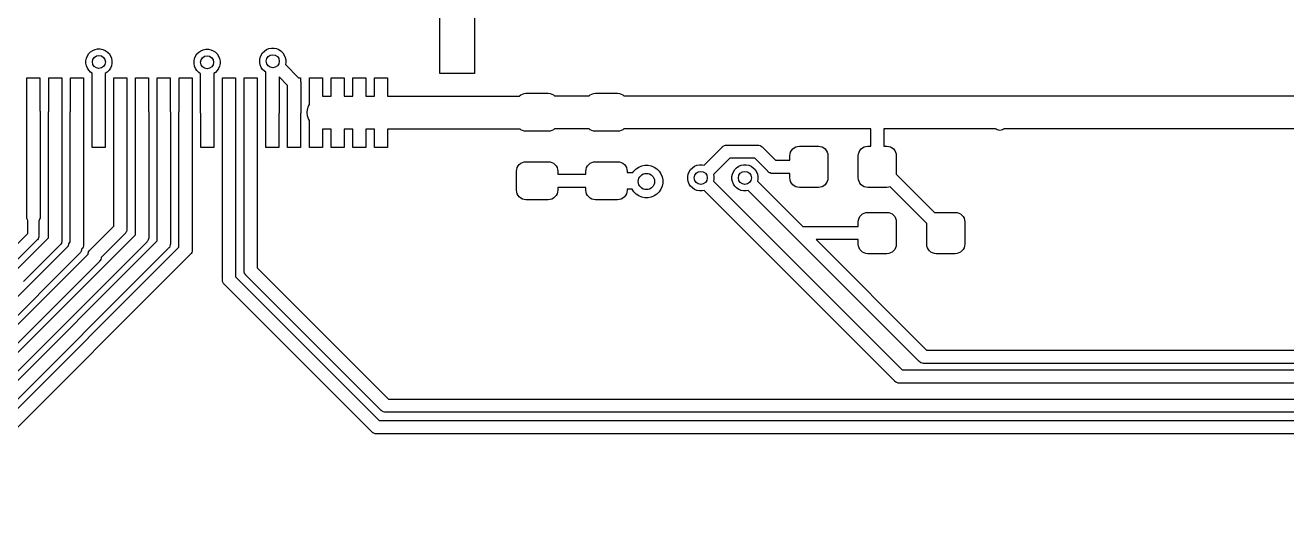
# Model space of a CAD drawing. Extents: x -66 to 211, y -177 to 13.
# Drawn here: x 74.74 to 103.78, y -54.84 to -43.28 of the extents above; entities that cross this region are included whole.
import ezdxf

# ---------------------------------------------------------------- set-up
doc = ezdxf.new("R2010")
doc.units = 0
doc.layers.add('BLACK', color=7, linetype='CONTINUOUS')

msp = doc.modelspace()

# ---------------------------------------------------------------- linework, layer by layer
at = {"layer": 'BLACK', "linetype": 'CONTINUOUS'}
for p, q in [((84.2844, -44.3899), (84.2844, -42.5899)), ((85.0844, -42.5899), (85.0844, -44.3899)), ((76.2992, -43.859), (76.3538, -43.8364)), ((76.3538, -43.8364), (76.4118, -43.8249)), ((76.4118, -43.8249), (76.4708, -43.8249)), ((76.4708, -43.8249), (76.5288, -43.8364)), ((76.5288, -43.8364), (76.5834, -43.859)), ((78.7884, -43.8666), (78.843, -43.844)), ((78.843, -43.844), (78.901, -43.8325)), ((78.901, -43.8325), (78.96, -43.8325)), ((78.96, -43.8325), (79.018, -43.844)), ((79.018, -43.844), (79.0726, -43.8666)), ((80.2506, -43.8741), (80.2997, -43.8412)), ((80.2997, -43.8412), (80.3543, -43.8186)), ((80.3543, -43.8186), (80.4123, -43.8071)), ((80.4123, -43.8071), (80.4713, -43.8071)), ((80.4713, -43.8071), (80.5293, -43.8186)), ((80.5293, -43.8186), (80.5839, -43.8412)), ((80.5839, -43.8412), (80.633, -43.8741)), ((76.1413, -44.0953), (76.1528, -44.0374)), ((76.1413, -44.1544), (76.1413, -44.0953)), ((76.1528, -44.0374), (76.1754, -43.9828)), ((76.1754, -43.9828), (76.2083, -43.9336)), ((76.2083, -43.9336), (76.2501, -43.8919)), ((76.2501, -43.8919), (76.2992, -43.859)), ((76.5834, -43.859), (76.6325, -43.8919)), ((76.6325, -43.8919), (76.6743, -43.9336)), ((76.6743, -43.9336), (76.7072, -43.9828)), ((76.7072, -43.9828), (76.7298, -44.0374)), ((76.7298, -44.0374), (76.7413, -44.0953)), ((76.7413, -44.0953), (76.7413, -44.1544)), ((78.6305, -44.103), (78.642, -44.045)), ((78.6305, -44.162), (78.6305, -44.103)), ((78.642, -44.045), (78.6646, -43.9904)), ((78.6646, -43.9904), (78.6975, -43.9413)), ((78.6975, -43.9413), (78.7393, -43.8995)), ((78.7393, -43.8995), (78.7884, -43.8666)), ((79.0726, -43.8666), (79.1217, -43.8995)), ((79.1217, -43.8995), (79.1635, -43.9413)), ((79.1635, -43.9413), (79.1964, -43.9904)), ((79.1964, -43.9904), (79.219, -44.045)), ((79.219, -44.045), (79.2305, -44.103)), ((79.2305, -44.103), (79.2305, -44.162)), ((80.1418, -44.0776), (80.1533, -44.0196)), ((80.1418, -44.1366), (80.1418, -44.0776)), ((80.1533, -44.1946), (80.1418, -44.1366)), ((80.1533, -44.0196), (80.1759, -43.965)), ((80.1759, -43.965), (80.2088, -43.9159)), ((80.2088, -43.9159), (80.2506, -43.8741)), ((80.633, -43.8741), (80.6748, -43.9159)), ((80.6748, -43.9159), (80.7077, -43.965)), ((80.7077, -43.965), (80.7303, -44.0196)), ((80.7303, -44.0196), (80.7418, -44.0776)), ((80.7418, -44.1366), (80.7327, -44.1825)), ((80.7418, -44.0776), (80.7418, -44.1366)), ((76.1528, -44.2124), (76.1413, -44.1544)), ((76.1754, -44.267), (76.1528, -44.2124)), ((76.2083, -44.3161), (76.1754, -44.267)), ((76.2501, -44.3579), (76.2083, -44.3161)), ((76.282, -44.3792), (76.2501, -44.3579)), ((76.282, -45.2974), (76.282, -44.3792)), ((76.6325, -44.3579), (76.5868, -44.3885)), ((76.5868, -44.3885), (76.5868, -45.2974)), ((76.6743, -44.3161), (76.6325, -44.3579)), ((76.7072, -44.267), (76.6743, -44.3161)), ((76.7298, -44.2124), (76.7072, -44.267)), ((76.7413, -44.1544), (76.7298, -44.2124)), ((78.642, -44.22), (78.6305, -44.162)), ((78.6646, -44.2746), (78.642, -44.22)), ((78.6975, -44.3237), (78.6646, -44.2746)), ((78.7393, -44.3655), (78.6975, -44.3237)), ((78.782, -44.3941), (78.7393, -44.3655)), ((78.782, -45.2974), (78.782, -44.3941)), ((79.1217, -44.3655), (79.0868, -44.3889)), ((79.0868, -44.3889), (79.0868, -45.2974)), ((79.1635, -44.3237), (79.1217, -44.3655)), ((79.1964, -44.2746), (79.1635, -44.3237)), ((79.219, -44.22), (79.1964, -44.2746)), ((79.2305, -44.162), (79.219, -44.22)), ((80.1759, -44.2492), (80.1533, -44.1946)), ((80.2088, -44.2983), (80.1759, -44.2492)), ((80.2506, -44.3401), (80.2088, -44.2983)), ((80.282, -44.3611), (80.2506, -44.3401)), ((80.282, -45.2974), (80.282, -44.3611)), ((80.7327, -44.1825), (81.0369, -44.4866)), ((85.0844, -44.3899), (84.2844, -44.3899)), ((74.7844, -45.2594), (74.7844, -44.4899)), ((74.7844, -44.4899), (75.0844, -44.4899)), ((75.0844, -44.4899), (75.0844, -45.2594)), ((75.2844, -45.2594), (75.2844, -44.4899)), ((75.2844, -44.4899), (75.5844, -44.4899)), ((75.5844, -44.4899), (75.5844, -45.2594)), ((75.7844, -45.2594), (75.7844, -44.4899)), ((75.7844, -44.4899), (76.0844, -44.4899)), ((76.0844, -44.4899), (76.0844, -45.2594)), ((76.7844, -45.2594), (76.7844, -44.4899)), ((76.7844, -44.4899), (77.0844, -44.4899)), ((77.0844, -44.4899), (77.0844, -45.2594)), ((77.2844, -45.2594), (77.2844, -44.4899)), ((77.2844, -44.4899), (77.5844, -44.4899)), ((77.5844, -44.4899), (77.5844, -45.2594)), ((77.7844, -45.2594), (77.7844, -44.4899)), ((77.7844, -44.4899), (78.0844, -44.4899)), ((78.0844, -44.4899), (78.0844, -45.2594)), ((78.2844, -45.2594), (78.2844, -44.4899)), ((78.2844, -44.4899), (78.5844, -44.4899)), ((78.5844, -44.4899), (78.5844, -45.2594)), ((79.2844, -45.2594), (79.2844, -44.4899)), ((79.2844, -44.4899), (79.5844, -44.4899)), ((79.5844, -44.4899), (79.5844, -45.2594)), ((79.7844, -45.2594), (79.7844, -44.4899)), ((79.7844, -44.4899), (80.0844, -44.4899)), ((80.0844, -44.4899), (80.0844, -45.2594)), ((80.782, -44.6628), (80.5868, -44.4676)), ((80.5868, -44.4676), (80.5868, -45.2974)), ((80.782, -45.2974), (80.782, -44.6628)), ((81.0369, -44.4866), (81.0408, -44.4899)), ((81.0408, -44.4899), (81.0844, -44.4899)), ((81.0844, -44.4899), (81.0844, -44.5692)), ((81.0844, -44.5692), (81.0846, -44.5698)), ((81.0846, -44.5698), (81.0868, -44.5922)), ((81.0868, -44.5922), (81.0868, -44.5922)), ((81.0868, -44.5922), (81.0875, -44.5997)), ((81.0875, -44.5997), (81.0868, -44.6072)), ((81.0868, -44.6072), (81.0868, -45.2974)), ((81.2844, -45.1054), (81.2844, -44.4899)), ((81.2844, -44.4899), (81.5844, -44.4899)), ((81.5844, -44.4899), (81.5844, -44.9103)), ((81.7844, -44.9089), (81.7844, -44.4899)), ((81.7844, -44.4899), (82.0844, -44.4899)), ((82.0844, -44.4899), (82.0844, -44.9089)), ((82.2844, -44.9089), (82.2844, -44.4899)), ((82.2844, -44.4899), (82.5844, -44.4899)), ((82.5844, -44.4899), (82.5844, -44.9089)), ((82.7844, -44.9089), (82.7844, -44.4899)), ((82.7844, -44.4899), (83.0844, -44.4899)), ((83.0844, -44.4899), (83.0844, -44.9089)), ((81.5844, -44.9103), (81.5991, -44.9089)), ((81.5991, -44.9089), (81.7844, -44.9089)), ((82.0844, -44.9089), (82.2844, -44.9089)), ((82.5844, -44.9089), (82.7844, -44.9089)), ((83.0844, -44.9089), (86.1177, -44.9089)), ((86.1177, -44.9089), (86.1499, -44.8825)), ((86.1499, -44.8825), (86.1877, -44.8623)), ((86.1877, -44.8623), (86.2287, -44.8498)), ((86.2287, -44.8498), (86.2714, -44.8456)), ((86.2714, -44.8456), (86.7839, -44.8456)), ((86.7839, -44.8456), (86.8266, -44.8498)), ((86.8266, -44.8498), (86.8676, -44.8623)), ((86.8676, -44.8623), (86.9054, -44.8825)), ((86.9054, -44.8825), (86.9293, -44.9021)), ((86.9293, -44.9021), (87.7236, -44.9021)), ((87.7236, -44.9021), (87.7475, -44.8825)), ((87.7475, -44.8825), (87.7853, -44.8623)), ((87.7853, -44.8623), (87.8264, -44.8498)), ((87.8264, -44.8498), (87.8691, -44.8456)), ((87.8691, -44.8456), (88.3815, -44.8456)), ((88.3815, -44.8456), (88.4242, -44.8498)), ((88.4242, -44.8498), (88.4653, -44.8623)), ((88.4653, -44.8623), (88.5031, -44.8825)), ((88.5031, -44.8825), (88.527, -44.9021)), ((88.527, -44.9021), (111.92, -44.9021)), ((74.782, -45.2824), (74.7842, -45.26)), ((74.782, -47.6953), (74.782, -45.2824)), ((74.7842, -45.26), (74.7844, -45.2594)), ((75.0844, -45.2594), (75.0846, -45.26)), ((75.0846, -45.26), (75.0868, -45.2824)), ((75.0868, -45.2824), (75.0868, -47.6953)), ((75.282, -45.2824), (75.2842, -45.26)), ((75.282, -47.1665), (75.282, -45.2824)), ((75.2842, -45.26), (75.2844, -45.2594)), ((75.5844, -45.2594), (75.5846, -45.26)), ((75.5846, -45.26), (75.5868, -45.2824)), ((75.5868, -45.2824), (75.5868, -48.226)), ((75.782, -45.2824), (75.7842, -45.26)), ((75.782, -48.261), (75.782, -45.2824)), ((75.7842, -45.26), (75.7844, -45.2594)), ((76.0844, -45.2594), (76.0846, -45.26)), ((76.0846, -45.26), (76.0868, -45.2824)), ((76.0868, -45.2824), (76.0868, -48.3175)), ((76.2842, -45.3198), (76.282, -45.2974)), ((76.5868, -45.2974), (76.5846, -45.3198)), ((76.782, -45.2824), (76.7842, -45.26)), ((76.782, -47.905), (76.782, -45.2824)), ((76.7842, -45.26), (76.7844, -45.2594)), ((77.0844, -45.2594), (77.0846, -45.26)), ((77.0846, -45.26), (77.0868, -45.2824)), ((77.0868, -45.2824), (77.0868, -47.9607)), ((77.282, -45.2824), (77.2842, -45.26)), ((77.282, -48.0213), (77.282, -45.2824)), ((77.2842, -45.26), (77.2844, -45.2594)), ((77.5844, -45.2594), (77.5846, -45.26)), ((77.5846, -45.26), (77.5868, -45.2824)), ((77.5868, -45.2824), (77.5868, -48.1555)), ((77.782, -45.2824), (77.7842, -45.26)), ((77.782, -48.0955), (77.782, -45.2824)), ((77.7842, -45.26), (77.7844, -45.2594)), ((78.0844, -45.2594), (78.0846, -45.26)), ((78.0846, -45.26), (78.0868, -45.2824)), ((78.0868, -45.2824), (78.0868, -48.2987)), ((78.282, -45.2824), (78.2842, -45.26)), ((78.282, -48.3863), (78.282, -45.2824)), ((78.2842, -45.26), (78.2844, -45.2594)), ((78.5844, -45.2594), (78.5846, -45.26)), ((78.5846, -45.26), (78.5868, -45.2824)), ((78.5868, -45.2824), (78.5868, -48.4419)), ((78.7842, -45.3198), (78.782, -45.2974)), ((79.0868, -45.2974), (79.0846, -45.3198)), ((79.282, -45.2824), (79.2842, -45.26)), ((79.282, -49.1272), (79.282, -45.2824)), ((79.2842, -45.26), (79.2844, -45.2594)), ((79.5844, -45.2594), (79.5846, -45.26)), ((79.5846, -45.26), (79.5868, -45.2824)), ((79.5868, -45.2824), (79.5868, -49.0716)), ((79.782, -45.2824), (79.7842, -45.26)), ((79.782, -48.916), (79.782, -45.2824)), ((79.7842, -45.26), (79.7844, -45.2594)), ((80.0844, -45.2594), (80.0846, -45.26)), ((80.0846, -45.26), (80.0868, -45.2824)), ((80.0868, -45.2824), (80.0868, -48.8604)), ((80.2842, -45.3198), (80.282, -45.2974)), ((80.5868, -45.2974), (80.5846, -45.3198)), ((80.7842, -45.3198), (80.782, -45.2974)), ((81.0868, -45.2974), (81.0846, -45.3198)), ((81.2349, -45.2899), (81.2423, -45.2152)), ((81.2423, -45.3646), (81.2349, -45.2899)), ((81.2423, -45.2152), (81.2641, -45.1434)), ((81.2641, -45.1434), (81.2844, -45.1054)), ((76.2844, -45.3204), (76.2842, -45.3198)), ((76.2844, -46.0899), (76.2844, -45.3204)), ((76.5846, -45.3198), (76.5844, -45.3204)), ((76.5844, -45.3204), (76.5844, -46.0899)), ((78.7844, -45.3204), (78.7842, -45.3198)), ((78.7844, -46.0899), (78.7844, -45.3204)), ((79.0846, -45.3198), (79.0844, -45.3204)), ((79.0844, -45.3204), (79.0844, -46.0899)), ((80.2844, -45.3204), (80.2842, -45.3198)), ((80.2844, -46.0899), (80.2844, -45.3204)), ((80.5846, -45.3198), (80.5844, -45.3204)), ((80.5844, -45.3204), (80.5844, -46.0899)), ((80.7844, -45.3204), (80.7842, -45.3198)), ((80.7844, -46.0899), (80.7844, -45.3204)), ((81.0846, -45.3198), (81.0844, -45.3204)), ((81.0844, -45.3204), (81.0844, -46.0899)), ((81.2641, -45.4364), (81.2423, -45.3646)), ((81.2844, -45.4743), (81.2641, -45.4364)), ((81.2844, -46.0899), (81.2844, -45.4743)), ((81.5991, -45.6709), (81.5844, -45.6694)), ((81.5844, -45.6694), (81.5844, -46.0899)), ((81.7844, -45.6709), (81.5991, -45.6709)), ((81.7844, -46.0899), (81.7844, -45.6709)), ((82.2844, -45.6709), (82.0844, -45.6709)), ((82.0844, -45.6709), (82.0844, -46.0899)), ((82.2844, -46.0899), (82.2844, -45.6709)), ((82.7844, -45.6709), (82.5844, -45.6709)), ((82.5844, -45.6709), (82.5844, -46.0899)), ((82.7844, -46.0899), (82.7844, -45.6709)), ((86.1342, -45.6709), (83.0844, -45.6709)), ((83.0844, -45.6709), (83.0844, -46.0899)), ((86.1499, -45.6838), (86.1342, -45.6709)), ((86.1877, -45.704), (86.1499, -45.6838)), ((86.2287, -45.7164), (86.1877, -45.704)), ((86.2714, -45.7206), (86.2287, -45.7164)), ((86.7839, -45.7206), (86.2714, -45.7206)), ((86.8266, -45.7164), (86.7839, -45.7206)), ((86.8676, -45.704), (86.8266, -45.7164)), ((86.9054, -45.6838), (86.8676, -45.704)), ((86.9293, -45.6641), (86.9054, -45.6838)), ((87.7236, -45.6641), (86.9293, -45.6641)), ((87.7475, -45.6838), (87.7236, -45.6641)), ((87.7853, -45.704), (87.7475, -45.6838)), ((87.8264, -45.7164), (87.7853, -45.704)), ((87.8691, -45.7206), (87.8264, -45.7164)), ((88.3815, -45.7206), (87.8691, -45.7206)), ((88.4242, -45.7164), (88.3815, -45.7206)), ((88.4653, -45.704), (88.4242, -45.7164)), ((88.5031, -45.6838), (88.4653, -45.704)), ((88.527, -45.6641), (88.5031, -45.6838)), ((94.2061, -45.6641), (88.527, -45.6641)), ((94.2061, -46.0629), (94.2061, -45.6641)), ((97.08, -45.6641), (94.5109, -45.6641)), ((94.5109, -45.6641), (94.5109, -46.0629)), ((97.0929, -45.6747), (97.08, -45.6641)), ((97.1194, -45.6889), (97.0929, -45.6747)), ((97.1481, -45.6976), (97.1194, -45.6889)), ((97.178, -45.7005), (97.1481, -45.6976)), ((97.2078, -45.6976), (97.178, -45.7005)), ((97.2366, -45.6889), (97.2078, -45.6976)), ((97.263, -45.6747), (97.2366, -45.6889)), ((97.2759, -45.6641), (97.263, -45.6747)), ((112.059, -45.6641), (97.2759, -45.6641)), ((76.5844, -46.0899), (76.2844, -46.0899)), ((79.0844, -46.0899), (78.7844, -46.0899)), ((80.5844, -46.0899), (80.2844, -46.0899)), ((81.0844, -46.0899), (80.7844, -46.0899)), ((81.5844, -46.0899), (81.2844, -46.0899)), ((82.0844, -46.0899), (81.7844, -46.0899)), ((82.5844, -46.0899), (82.2844, -46.0899)), ((83.0844, -46.0899), (82.7844, -46.0899)), ((90.492, -46.3788), (90.7838, -46.087)), ((90.7838, -46.087), (90.7886, -46.0812)), ((90.7886, -46.0812), (90.7944, -46.0764)), ((90.7944, -46.0764), (90.8118, -46.0621)), ((90.7944, -46.0764), (90.7944, -46.0764)), ((90.8118, -46.0621), (90.8383, -46.048)), ((90.8383, -46.048), (90.8414, -46.0471)), ((90.8414, -46.0471), (90.867, -46.0393)), ((90.867, -46.0393), (90.8894, -46.0371)), ((90.8894, -46.0371), (90.8969, -46.0363)), ((90.8894, -46.0371), (90.8894, -46.0371)), ((90.8969, -46.0363), (90.9043, -46.0371)), ((90.9043, -46.0371), (91.5921, -46.0371)), ((91.5921, -46.0371), (91.5996, -46.0363)), ((91.5996, -46.0363), (91.6071, -46.0371)), ((91.6071, -46.0371), (91.6071, -46.0371)), ((91.6071, -46.0371), (91.6295, -46.0393)), ((91.6295, -46.0393), (91.6582, -46.048)), ((91.6582, -46.048), (91.6802, -46.0598)), ((91.6802, -46.0598), (91.6847, -46.0621)), ((91.6847, -46.0621), (91.7013, -46.0758)), ((91.7013, -46.0758), (91.7079, -46.0812)), ((91.7079, -46.0812), (91.7127, -46.087)), ((91.7127, -46.087), (92.0111, -46.3855)), ((92.3626, -46.1979), (92.3828, -46.1601)), ((92.3828, -46.1601), (92.41, -46.127)), ((92.41, -46.127), (92.4432, -46.0997)), ((92.4432, -46.0997), (92.481, -46.0795)), ((92.481, -46.0795), (92.522, -46.0671)), ((92.522, -46.0671), (92.5647, -46.0629)), ((92.5647, -46.0629), (93.0022, -46.0629)), ((93.0022, -46.0629), (93.0449, -46.0671)), ((93.0449, -46.0671), (93.0859, -46.0795)), ((93.0859, -46.0795), (93.1237, -46.0997)), ((93.1237, -46.0997), (93.1569, -46.127)), ((93.1569, -46.127), (93.1841, -46.1601)), ((93.1841, -46.1601), (93.2043, -46.1979)), ((93.9376, -46.1979), (93.9578, -46.1601)), ((93.9578, -46.1601), (93.985, -46.127)), ((93.985, -46.127), (94.0182, -46.0997)), ((94.0182, -46.0997), (94.056, -46.0795)), ((94.056, -46.0795), (94.097, -46.0671)), ((94.097, -46.0671), (94.1397, -46.0629)), ((94.1397, -46.0629), (94.2061, -46.0629)), ((94.5109, -46.0629), (94.5772, -46.0629)), ((94.5772, -46.0629), (94.6199, -46.0671)), ((94.6199, -46.0671), (94.6609, -46.0795)), ((94.6609, -46.0795), (94.6987, -46.0997)), ((94.6987, -46.0997), (94.7319, -46.127)), ((94.7319, -46.127), (94.7591, -46.1601)), ((94.7591, -46.1601), (94.7793, -46.1979)), ((86.1167, -46.4847), (86.1499, -46.4575)), ((86.1499, -46.4575), (86.1877, -46.4373)), ((86.1877, -46.4373), (86.2287, -46.4248)), ((86.2287, -46.4248), (86.2714, -46.4206)), ((86.2714, -46.4206), (86.7839, -46.4206)), ((86.7839, -46.4206), (86.8266, -46.4248)), ((86.8266, -46.4248), (86.8676, -46.4373)), ((86.8676, -46.4373), (86.9054, -46.4575)), ((86.9054, -46.4575), (86.9386, -46.4847)), ((87.7144, -46.4847), (87.7475, -46.4575)), ((87.7475, -46.4575), (87.7853, -46.4373)), ((87.7853, -46.4373), (87.8264, -46.4248)), ((87.8264, -46.4248), (87.8691, -46.4206)), ((87.8691, -46.4206), (88.3815, -46.4206)), ((88.3815, -46.4206), (88.4242, -46.4248)), ((88.4242, -46.4248), (88.4653, -46.4373)), ((88.4653, -46.4373), (88.5031, -46.4575)), ((88.5031, -46.4575), (88.5362, -46.4847)), ((90.3698, -46.501), (90.492, -46.3788)), ((90.96, -46.3419), (90.7075, -46.5944)), ((91.5365, -46.3419), (90.96, -46.3419)), ((91.835, -46.6404), (91.5365, -46.3419)), ((92.0111, -46.3855), (92.346, -46.3855)), ((92.346, -46.2816), (92.3502, -46.239)), ((92.346, -46.3855), (92.346, -46.2816)), ((92.3502, -46.239), (92.3626, -46.1979)), ((93.2043, -46.1979), (93.2168, -46.239)), ((93.2168, -46.239), (93.221, -46.2816)), ((93.221, -46.2816), (93.221, -46.7941)), ((93.921, -46.2816), (93.9252, -46.239)), ((93.921, -46.7941), (93.921, -46.2816)), ((93.9252, -46.239), (93.9376, -46.1979)), ((94.7793, -46.1979), (94.7918, -46.239)), ((94.7918, -46.239), (94.796, -46.2816)), ((94.796, -46.2816), (94.796, -46.7089)), ((86.0526, -46.6394), (86.0568, -46.5967)), ((86.0526, -47.0769), (86.0526, -46.6394)), ((86.0568, -46.5967), (86.0693, -46.5557)), ((86.0693, -46.5557), (86.0895, -46.5178)), ((86.0895, -46.5178), (86.1167, -46.4847)), ((86.9386, -46.4847), (86.9658, -46.5178)), ((86.9658, -46.5178), (86.986, -46.5557)), ((86.986, -46.5557), (86.9984, -46.5967)), ((86.9984, -46.5967), (87.0026, -46.6394)), ((87.0026, -46.6394), (87.0026, -46.7057)), ((87.0026, -46.7057), (87.6503, -46.7057)), ((87.6503, -46.6394), (87.6545, -46.5967)), ((87.6503, -46.7057), (87.6503, -46.6394)), ((87.6545, -46.5967), (87.667, -46.5557)), ((87.667, -46.5557), (87.6872, -46.5178)), ((87.6872, -46.5178), (87.7144, -46.4847)), ((88.5362, -46.4847), (88.5634, -46.5178)), ((88.5634, -46.5178), (88.5836, -46.5557)), ((88.5836, -46.5557), (88.5961, -46.5967)), ((88.5961, -46.5967), (88.6003, -46.6394)), ((88.6003, -46.6394), (88.6003, -46.6676)), ((88.6003, -46.6676), (88.7328, -46.6676)), ((88.7328, -46.6676), (88.7535, -46.6367)), ((88.7535, -46.6367), (88.8057, -46.5844)), ((88.8057, -46.5844), (88.8672, -46.5434)), ((88.8672, -46.5434), (88.9354, -46.5151)), ((88.9354, -46.5151), (89.0078, -46.5007)), ((89.0078, -46.5007), (89.0817, -46.5007)), ((89.0817, -46.5007), (89.1542, -46.5151)), ((89.1542, -46.5151), (89.2224, -46.5434)), ((89.2224, -46.5434), (89.2838, -46.5844)), ((89.2838, -46.5844), (89.3361, -46.6367)), ((89.3361, -46.6367), (89.3771, -46.6981)), ((89.3771, -46.6981), (89.4054, -46.7663)), ((89.9945, -46.7623), (90.006, -46.7044)), ((90.006, -46.7044), (90.0286, -46.6498)), ((90.0286, -46.6498), (90.0614, -46.6006)), ((90.0614, -46.6006), (90.1032, -46.5589)), ((90.1032, -46.5589), (90.1524, -46.526)), ((90.1524, -46.526), (90.207, -46.5034)), ((90.207, -46.5034), (90.2649, -46.4919)), ((90.2649, -46.4919), (90.324, -46.4919)), ((90.324, -46.4919), (90.3698, -46.501)), ((90.7075, -46.5944), (90.5853, -46.7165)), ((90.5853, -46.7165), (90.5945, -46.7623)), ((91.0105, -46.7623), (91.022, -46.7044)), ((91.022, -46.7044), (91.0446, -46.6498)), ((91.0446, -46.6498), (91.0774, -46.6006)), ((91.0774, -46.6006), (91.1192, -46.5589)), ((91.1192, -46.5589), (91.1684, -46.526)), ((91.1684, -46.526), (91.223, -46.5034)), ((91.223, -46.5034), (91.2809, -46.4919)), ((91.2809, -46.4919), (91.34, -46.4919)), ((91.34, -46.4919), (91.398, -46.5034)), ((91.398, -46.5034), (91.4526, -46.526)), ((91.4526, -46.526), (91.5017, -46.5589)), ((91.5017, -46.5589), (91.5435, -46.6006)), ((91.5435, -46.6006), (91.5763, -46.6498)), ((91.5763, -46.6498), (91.5989, -46.7044)), ((91.5989, -46.7044), (91.6105, -46.7623)), ((91.8397, -46.6462), (91.835, -46.6404)), ((91.8455, -46.6509), (91.8397, -46.6462)), ((91.8629, -46.6652), (91.8455, -46.6509)), ((91.8455, -46.6509), (91.8455, -46.6509)), ((91.8771, -46.6728), (91.8629, -46.6652)), ((91.8894, -46.6794), (91.8771, -46.6728)), ((91.9181, -46.6881), (91.8894, -46.6794)), ((91.9405, -46.6903), (91.9181, -46.6881)), ((91.948, -46.691), (91.9405, -46.6903)), ((91.9405, -46.6903), (91.9405, -46.6903)), ((91.9555, -46.6903), (91.948, -46.691)), ((92.346, -46.6903), (91.9555, -46.6903)), ((92.346, -46.7941), (92.346, -46.6903)), ((94.796, -46.7089), (95.6776, -47.5905)), ((87.6503, -47.0105), (87.0026, -47.0105)), ((87.0026, -47.0105), (87.0026, -47.0769)), ((87.6503, -47.0769), (87.6503, -47.0105)), ((89.4054, -46.9851), (89.3771, -47.0533)), ((89.4054, -46.7663), (89.4198, -46.8388)), ((89.4198, -46.9126), (89.4054, -46.9851)), ((89.4198, -46.8388), (89.4198, -46.9126)), ((89.9945, -46.8214), (89.9945, -46.7623)), ((90.006, -46.8794), (89.9945, -46.8214)), ((90.0286, -46.934), (90.006, -46.8794)), ((90.0614, -46.9831), (90.0286, -46.934)), ((90.1032, -47.0249), (90.0614, -46.9831)), ((90.1524, -47.0577), (90.1032, -47.0249)), ((90.5945, -46.8214), (90.5853, -46.8672)), ((90.5853, -46.8672), (94.9296, -51.2115)), ((90.5945, -46.7623), (90.5945, -46.8214)), ((91.0105, -46.8214), (91.0105, -46.7623)), ((91.022, -46.8794), (91.0105, -46.8214)), ((91.0446, -46.934), (91.022, -46.8794)), ((91.0774, -46.9831), (91.0446, -46.934)), ((91.1192, -47.0249), (91.0774, -46.9831)), ((91.1684, -47.0577), (91.1192, -47.0249)), ((91.6105, -46.8214), (91.6013, -46.8672)), ((91.6013, -46.8672), (92.6436, -47.9095)), ((91.6105, -46.7623), (91.6105, -46.8214)), ((92.3502, -46.8368), (92.346, -46.7941)), ((92.3626, -46.8778), (92.3502, -46.8368)), ((92.3828, -46.9157), (92.3626, -46.8778)), ((92.41, -46.9488), (92.3828, -46.9157)), ((92.4432, -46.976), (92.41, -46.9488)), ((92.481, -46.9962), (92.4432, -46.976)), ((92.522, -47.0087), (92.481, -46.9962)), ((92.5647, -47.0129), (92.522, -47.0087)), ((93.0022, -47.0129), (92.5647, -47.0129)), ((93.0449, -47.0087), (93.0022, -47.0129)), ((93.0859, -46.9962), (93.0449, -47.0087)), ((93.1237, -46.976), (93.0859, -46.9962)), ((93.1569, -46.9488), (93.1237, -46.976)), ((93.1841, -46.9157), (93.1569, -46.9488)), ((93.2043, -46.8778), (93.1841, -46.9157)), ((93.2168, -46.8368), (93.2043, -46.8778)), ((93.221, -46.7941), (93.2168, -46.8368)), ((93.9252, -46.8368), (93.921, -46.7941)), ((93.9376, -46.8778), (93.9252, -46.8368)), ((93.9578, -46.9157), (93.9376, -46.8778)), ((93.985, -46.9488), (93.9578, -46.9157)), ((94.0182, -46.976), (93.985, -46.9488)), ((94.056, -46.9962), (94.0182, -46.976)), ((94.097, -47.0087), (94.056, -46.9962)), ((94.1397, -47.0129), (94.097, -47.0087)), ((94.5772, -47.0129), (94.1397, -47.0129)), ((94.6199, -47.0087), (94.5772, -47.0129)), ((94.6543, -46.9982), (94.6199, -47.0087)), ((95.496, -47.8399), (94.6543, -46.9982)), ((75.282, -48.1703), (75.282, -47.1665)), ((75.282, -47.1665), (75.282, -47.1665)), ((86.0568, -47.1195), (86.0526, -47.0769)), ((86.0693, -47.1606), (86.0568, -47.1195)), ((86.0895, -47.1984), (86.0693, -47.1606)), ((86.1167, -47.2315), (86.0895, -47.1984)), ((86.1499, -47.2588), (86.1167, -47.2315)), ((86.1877, -47.279), (86.1499, -47.2588)), ((86.2287, -47.2914), (86.1877, -47.279)), ((86.2714, -47.2956), (86.2287, -47.2914)), ((86.7839, -47.2956), (86.2714, -47.2956)), ((86.8266, -47.2914), (86.7839, -47.2956)), ((86.8676, -47.279), (86.8266, -47.2914)), ((86.9054, -47.2588), (86.8676, -47.279)), ((86.9386, -47.2315), (86.9054, -47.2588)), ((86.9658, -47.1984), (86.9386, -47.2315)), ((86.986, -47.1606), (86.9658, -47.1984)), ((86.9984, -47.1195), (86.986, -47.1606)), ((87.0026, -47.0769), (86.9984, -47.1195)), ((87.6545, -47.1195), (87.6503, -47.0769)), ((87.667, -47.1606), (87.6545, -47.1195)), ((87.6872, -47.1984), (87.667, -47.1606)), ((87.7144, -47.2315), (87.6872, -47.1984)), ((87.7475, -47.2588), (87.7144, -47.2315)), ((87.7853, -47.279), (87.7475, -47.2588)), ((87.8264, -47.2914), (87.7853, -47.279)), ((87.8691, -47.2956), (87.8264, -47.2914)), ((88.3815, -47.2956), (87.8691, -47.2956)), ((88.4242, -47.2914), (88.3815, -47.2956)), ((88.4653, -47.279), (88.4242, -47.2914)), ((88.5031, -47.2588), (88.4653, -47.279)), ((88.5362, -47.2315), (88.5031, -47.2588)), ((88.5634, -47.1984), (88.5362, -47.2315)), ((88.5836, -47.1606), (88.5634, -47.1984)), ((88.5961, -47.1195), (88.5836, -47.1606)), ((88.6003, -47.0769), (88.5961, -47.1195)), ((88.7105, -47.0486), (88.6003, -47.0486)), ((88.6003, -47.0486), (88.6003, -47.0769)), ((88.7125, -47.0533), (88.7105, -47.0486)), ((88.7535, -47.1147), (88.7125, -47.0533)), ((88.8057, -47.167), (88.7535, -47.1147)), ((88.8672, -47.208), (88.8057, -47.167)), ((88.9354, -47.2363), (88.8672, -47.208)), ((89.0078, -47.2507), (88.9354, -47.2363)), ((89.0817, -47.2507), (89.0078, -47.2507)), ((89.1542, -47.2363), (89.0817, -47.2507)), ((89.2224, -47.208), (89.1542, -47.2363)), ((89.2838, -47.167), (89.2224, -47.208)), ((89.3361, -47.1147), (89.2838, -47.167)), ((89.3771, -47.0533), (89.3361, -47.1147)), ((90.207, -47.0804), (90.1524, -47.0577)), ((90.2649, -47.0919), (90.207, -47.0804)), ((90.324, -47.0919), (90.2649, -47.0919)), ((90.3698, -47.0828), (90.324, -47.0919)), ((94.7534, -51.4664), (90.3698, -47.0828)), ((91.223, -47.0804), (91.1684, -47.0577)), ((91.2809, -47.0919), (91.223, -47.0804)), ((91.34, -47.0919), (91.2809, -47.0919)), ((91.3858, -47.0828), (91.34, -47.0919)), ((92.4674, -48.1644), (91.3858, -47.0828)), ((93.985, -47.6509), (94.0182, -47.6237)), ((94.0182, -47.6237), (94.056, -47.6035)), ((94.056, -47.6035), (94.097, -47.5911)), ((94.097, -47.5911), (94.1397, -47.5869)), ((94.1397, -47.5869), (94.5772, -47.5869)), ((94.5772, -47.5869), (94.6199, -47.5911)), ((94.6199, -47.5911), (94.6609, -47.6035)), ((94.6609, -47.6035), (94.6987, -47.6237)), ((94.6987, -47.6237), (94.7319, -47.6509)), ((95.6776, -47.5905), (95.7147, -47.5869)), ((95.7147, -47.5869), (96.1522, -47.5869)), ((96.1522, -47.5869), (96.1949, -47.5911)), ((96.1949, -47.5911), (96.2359, -47.6035)), ((96.2359, -47.6035), (96.2737, -47.6237)), ((96.2737, -47.6237), (96.3069, -47.6509)), ((74.7842, -47.7177), (74.782, -47.6953)), ((74.7929, -47.7464), (74.7842, -47.7177)), ((74.8071, -47.7729), (74.7929, -47.7464)), ((74.8074, -47.7733), (74.8071, -47.7729)), ((74.8074, -48.0735), (74.8074, -47.7733)), ((75.0617, -47.7729), (75.0614, -47.7733)), ((75.0614, -47.7733), (75.0614, -48.1199)), ((75.0759, -47.7464), (75.0617, -47.7729)), ((75.0846, -47.7177), (75.0759, -47.7464)), ((75.0868, -47.6953), (75.0846, -47.7177)), ((76.2415, -48.4455), (76.782, -47.905)), ((92.6436, -47.9095), (93.921, -47.9095)), ((93.921, -47.8056), (93.9252, -47.763)), ((93.921, -47.9095), (93.921, -47.8056)), ((93.9252, -47.763), (93.9376, -47.7219)), ((93.9376, -47.7219), (93.9578, -47.6841)), ((93.9578, -47.6841), (93.985, -47.6509)), ((94.7319, -47.6509), (94.7591, -47.6841)), ((94.7591, -47.6841), (94.7793, -47.7219)), ((94.7793, -47.7219), (94.7918, -47.763)), ((94.7918, -47.763), (94.796, -47.8056)), ((94.796, -47.8056), (94.796, -48.3181)), ((95.496, -48.3181), (95.496, -47.8399)), ((96.3069, -47.6509), (96.3341, -47.6841)), ((96.3341, -47.6841), (96.3543, -47.7219)), ((96.3543, -47.7219), (96.3668, -47.763)), ((96.3668, -47.763), (96.371, -47.8056)), ((96.371, -47.8056), (96.371, -48.3181)), ((70.3026, -52.5783), (74.8074, -48.0735)), ((74.4875, -48.9648), (75.282, -48.1703)), ((75.0405, -48.1971), (75.0246, -48.2164)), ((75.0523, -48.175), (75.0405, -48.1971)), ((75.0595, -48.151), (75.0523, -48.175)), ((75.0614, -48.1324), (75.0595, -48.151)), ((75.0614, -48.1199), (75.062, -48.1262)), ((75.062, -48.1262), (75.0614, -48.1324)), ((75.0614, -48.1324), (75.0614, -48.1324)), ((77.0369, -48.0812), (76.496, -48.6221)), ((76.6963, -48.6855), (77.282, -48.0999)), ((77.0427, -48.0764), (77.0369, -48.0812)), ((77.0553, -48.061), (77.0427, -48.0764)), ((77.0617, -48.0532), (77.0553, -48.061)), ((77.0708, -48.0363), (77.0617, -48.0532)), ((77.0759, -48.0268), (77.0708, -48.0363)), ((77.0846, -47.998), (77.0759, -48.0268)), ((77.0868, -47.9756), (77.0846, -47.998)), ((77.0868, -47.9607), (77.0875, -47.9682)), ((77.0875, -47.9682), (77.0868, -47.9756)), ((77.0868, -47.9756), (77.0868, -47.9756)), ((77.282, -48.0999), (77.282, -48.0213)), ((77.282, -48.0213), (77.282, -48.0213)), ((77.5846, -48.1929), (77.5779, -48.215)), ((77.5868, -48.1705), (77.5846, -48.1929)), ((77.5868, -48.1555), (77.5875, -48.163)), ((77.5875, -48.163), (77.5868, -48.1705)), ((77.5868, -48.1705), (77.5868, -48.1705)), ((77.782, -48.2431), (77.782, -48.0955)), ((77.782, -48.0955), (77.782, -48.0955)), ((92.4722, -48.1702), (92.4674, -48.1644)), ((92.478, -48.1749), (92.4722, -48.1702)), ((95.3146, -51.0115), (92.478, -48.1749)), ((75.0198, -48.2204), (70.4494, -52.7907)), ((70.6584, -53.4371), (75.7372, -48.3583)), ((71.2235, -54.8015), (77.782, -48.2431)), ((78.0369, -48.4193), (71.3997, -55.0564)), ((71.4119, -55.2564), (78.282, -48.3863)), ((75.5369, -48.3465), (74.703, -49.1804)), ((75.0246, -48.2164), (75.0198, -48.2204)), ((75.5427, -48.3417), (75.5369, -48.3465)), ((75.5474, -48.3359), (75.5427, -48.3417)), ((75.5617, -48.3185), (75.5474, -48.3359)), ((75.5474, -48.3359), (75.5474, -48.3359)), ((75.5759, -48.292), (75.5617, -48.3185)), ((75.5778, -48.2855), (75.5759, -48.292)), ((75.5846, -48.2633), (75.5778, -48.2855)), ((75.5868, -48.2409), (75.5846, -48.2633)), ((75.5868, -48.226), (75.5875, -48.2334)), ((75.5875, -48.2334), (75.5868, -48.2409)), ((75.5868, -48.2409), (75.5868, -48.2409)), ((75.7372, -48.3583), (75.739, -48.3403)), ((75.739, -48.3403), (75.7445, -48.3221)), ((75.7445, -48.3221), (75.7477, -48.3115)), ((75.7477, -48.3115), (75.7619, -48.2851)), ((75.7619, -48.2851), (75.7761, -48.2677)), ((75.7761, -48.2677), (75.7809, -48.2619)), ((75.7761, -48.2677), (75.7761, -48.2677)), ((75.7809, -48.2619), (75.782, -48.261)), ((76.0307, -48.4804), (76.0165, -48.5069)), ((76.0371, -48.4593), (76.0307, -48.4804)), ((76.0394, -48.4517), (76.0371, -48.4593)), ((76.0402, -48.4437), (76.0394, -48.4517)), ((76.0411, -48.4346), (76.0402, -48.4437)), ((76.0427, -48.4332), (76.0411, -48.4346)), ((76.0617, -48.41), (76.0427, -48.4332)), ((76.0759, -48.3836), (76.0617, -48.41)), ((76.0846, -48.3548), (76.0759, -48.3836)), ((76.0868, -48.3324), (76.0846, -48.3548)), ((76.0868, -48.3175), (76.0875, -48.325)), ((76.0875, -48.325), (76.0868, -48.3324)), ((76.0868, -48.3324), (76.0868, -48.3324)), ((76.204, -48.4972), (76.2167, -48.4735)), ((76.2167, -48.4735), (76.2309, -48.4561)), ((76.2309, -48.4561), (76.2357, -48.4503)), ((76.2309, -48.4561), (76.2309, -48.4561)), ((76.2357, -48.4503), (76.2415, -48.4455)), ((77.5369, -48.2761), (76.9119, -48.9011)), ((77.5427, -48.2713), (77.5369, -48.2761)), ((77.5474, -48.2655), (77.5427, -48.2713)), ((77.5617, -48.2481), (77.5474, -48.2655)), ((77.5474, -48.2655), (77.5474, -48.2655)), ((77.5759, -48.2216), (77.5617, -48.2481)), ((77.5779, -48.215), (77.5759, -48.2216)), ((78.0427, -48.4145), (78.0369, -48.4193)), ((78.0535, -48.4013), (78.0427, -48.4145)), ((78.0617, -48.3913), (78.0535, -48.4013)), ((78.0759, -48.3648), (78.0617, -48.3913)), ((78.0846, -48.3361), (78.0759, -48.3648)), ((78.0759, -48.3648), (78.0759, -48.3648)), ((78.0868, -48.3137), (78.0846, -48.3361)), ((78.0868, -48.2987), (78.0875, -48.3062)), ((78.0875, -48.3062), (78.0868, -48.3137)), ((78.0868, -48.3137), (78.0868, -48.3137)), ((78.5846, -48.4793), (78.5763, -48.5067)), ((78.5868, -48.4569), (78.5846, -48.4793)), ((78.5868, -48.4419), (78.5875, -48.4494)), ((78.5875, -48.4494), (78.5868, -48.4569)), ((78.5868, -48.4569), (78.5868, -48.4569)), ((93.921, -48.2143), (92.9484, -48.2143)), ((92.9484, -48.2143), (95.4908, -50.7567)), ((93.921, -48.3181), (93.921, -48.2143)), ((93.9252, -48.3608), (93.921, -48.3181)), ((93.9376, -48.4018), (93.9252, -48.3608)), ((93.9578, -48.4397), (93.9376, -48.4018)), ((93.985, -48.4728), (93.9578, -48.4397)), ((94.0182, -48.5), (93.985, -48.4728)), ((94.7319, -48.4728), (94.6987, -48.5)), ((94.7591, -48.4397), (94.7319, -48.4728)), ((94.7793, -48.4018), (94.7591, -48.4397)), ((94.7918, -48.3608), (94.7793, -48.4018)), ((94.796, -48.3181), (94.7918, -48.3608)), ((95.5002, -48.3608), (95.496, -48.3181)), ((95.5126, -48.4018), (95.5002, -48.3608)), ((95.5328, -48.4397), (95.5126, -48.4018)), ((95.56, -48.4728), (95.5328, -48.4397)), ((95.5932, -48.5), (95.56, -48.4728)), ((96.3069, -48.4728), (96.2737, -48.5)), ((96.3341, -48.4397), (96.3069, -48.4728)), ((96.3543, -48.4018), (96.3341, -48.4397)), ((96.3668, -48.3608), (96.3543, -48.4018)), ((96.371, -48.3181), (96.3668, -48.3608)), ((75.9917, -48.5349), (70.8345, -53.692)), ((70.8467, -53.8919), (76.192, -48.5466)), ((76.4465, -48.7233), (71.0229, -54.1468)), ((71.0351, -54.3467), (76.6963, -48.6855)), ((78.5369, -48.5625), (71.5881, -55.5112)), ((75.9975, -48.5301), (75.9917, -48.5349)), ((76.0022, -48.5243), (75.9975, -48.5301)), ((76.0165, -48.5069), (76.0022, -48.5243)), ((76.0022, -48.5243), (76.0022, -48.5243)), ((76.192, -48.5466), (76.1938, -48.5287)), ((76.1938, -48.5287), (76.2025, -48.4999)), ((76.2025, -48.4999), (76.204, -48.4972)), ((76.4523, -48.7185), (76.4465, -48.7233)), ((76.4579, -48.7117), (76.4523, -48.7185)), ((76.4713, -48.6953), (76.4579, -48.7117)), ((76.4855, -48.6688), (76.4713, -48.6953)), ((76.4931, -48.6436), (76.4855, -48.6688)), ((76.4942, -48.6401), (76.4931, -48.6436)), ((76.496, -48.6221), (76.4942, -48.6401)), ((78.5427, -48.5577), (78.5369, -48.5625)), ((78.5497, -48.5491), (78.5427, -48.5577)), ((78.5617, -48.5345), (78.5497, -48.5491)), ((78.5759, -48.508), (78.5617, -48.5345)), ((78.5763, -48.5067), (78.5759, -48.508)), ((94.056, -48.5202), (94.0182, -48.5)), ((94.097, -48.5327), (94.056, -48.5202)), ((94.1397, -48.5369), (94.097, -48.5327)), ((94.5772, -48.5369), (94.1397, -48.5369)), ((94.6199, -48.5327), (94.5772, -48.5369)), ((94.6609, -48.5202), (94.6199, -48.5327)), ((94.6987, -48.5), (94.6609, -48.5202)), ((95.631, -48.5202), (95.5932, -48.5)), ((95.672, -48.5327), (95.631, -48.5202)), ((95.7147, -48.5369), (95.672, -48.5327)), ((96.1522, -48.5369), (95.7147, -48.5369)), ((96.1949, -48.5327), (96.1522, -48.5369)), ((96.2359, -48.5202), (96.1949, -48.5327)), ((96.2737, -48.5), (96.2359, -48.5202)), ((76.9119, -48.9011), (71.2113, -54.6016)), ((79.5868, -49.0716), (82.8925, -52.3773)), ((79.7812, -48.9235), (79.782, -48.916)), ((79.782, -48.931), (79.7812, -48.9235)), ((79.7842, -48.9534), (79.782, -48.931)), ((79.7868, -48.9621), (79.7842, -48.9534)), ((79.7929, -48.9821), (79.7868, -48.9621)), ((79.8071, -49.0086), (79.7929, -48.9821)), ((79.8213, -49.026), (79.8071, -49.0086)), ((79.8261, -49.0318), (79.8213, -49.026)), ((79.8213, -49.026), (79.8213, -49.026)), ((79.8319, -49.0366), (79.8261, -49.0318)), ((82.9322, -52.1369), (79.8319, -49.0366)), ((80.0868, -48.8604), (83.1084, -51.882)), ((79.2812, -49.1347), (79.282, -49.1272)), ((79.282, -49.1422), (79.2812, -49.1347)), ((79.2842, -49.1646), (79.282, -49.1422)), ((79.282, -49.1422), (79.282, -49.1422)), ((79.2922, -49.1909), (79.2842, -49.1646)), ((79.2929, -49.1933), (79.2922, -49.1909)), ((79.3071, -49.2198), (79.2929, -49.1933)), ((79.3213, -49.2372), (79.3071, -49.2198)), ((79.3261, -49.243), (79.3213, -49.2372)), ((79.3213, -49.2372), (79.3213, -49.2372)), ((79.3319, -49.2478), (79.3261, -49.243)), ((82.7163, -52.6322), (79.3319, -49.2478)), ((95.4908, -50.7567), (148.895, -50.7567)), ((95.3194, -51.0174), (95.3146, -51.0115)), ((95.3252, -51.0221), (95.3194, -51.0174)), ((95.3426, -51.0364), (95.3252, -51.0221)), ((95.3252, -51.0221), (95.3252, -51.0221)), ((95.3609, -51.0462), (95.3426, -51.0364)), ((95.369, -51.0506), (95.3609, -51.0462)), ((95.3978, -51.0593), (95.369, -51.0506)), ((95.4202, -51.0615), (95.3978, -51.0593)), ((95.4276, -51.0622), (95.4202, -51.0615)), ((95.4202, -51.0615), (95.4202, -51.0615)), ((95.4351, -51.0615), (95.4276, -51.0622)), ((148.84, -51.0615), (95.4351, -51.0615)), ((94.9296, -51.2115), (148.707, -51.2115)), ((94.7582, -51.4722), (94.7534, -51.4664)), ((94.764, -51.4769), (94.7582, -51.4722)), ((94.7814, -51.4912), (94.764, -51.4769)), ((94.764, -51.4769), (94.764, -51.4769)), ((94.7867, -51.494), (94.7814, -51.4912)), ((94.8079, -51.5054), (94.7867, -51.494)), ((94.8366, -51.5141), (94.8079, -51.5054)), ((94.859, -51.5163), (94.8366, -51.5141)), ((94.8665, -51.517), (94.859, -51.5163)), ((94.859, -51.5163), (94.859, -51.5163)), ((94.8739, -51.5163), (94.8665, -51.517)), ((148.651, -51.5163), (94.8739, -51.5163)), ((83.1084, -51.882), (145.799, -51.882)), ((82.937, -52.1427), (82.9322, -52.1369)), ((82.9428, -52.1475), (82.937, -52.1427)), ((82.9602, -52.1618), (82.9428, -52.1475)), ((82.9428, -52.1475), (82.9428, -52.1475)), ((82.9741, -52.1692), (82.9602, -52.1618)), ((82.9867, -52.1759), (82.9741, -52.1692)), ((83.0154, -52.1846), (82.9867, -52.1759)), ((83.0378, -52.1868), (83.0154, -52.1846)), ((83.0453, -52.1876), (83.0378, -52.1868)), ((83.0378, -52.1868), (83.0378, -52.1868)), ((83.0528, -52.1868), (83.0453, -52.1876)), ((145.743, -52.1868), (83.0528, -52.1868)), ((82.8925, -52.3773), (127.145, -52.3773)), ((82.7211, -52.638), (82.7163, -52.6322)), ((82.7269, -52.6428), (82.7211, -52.638)), ((82.7443, -52.6571), (82.7269, -52.6428)), ((82.7269, -52.6428), (82.7269, -52.6428)), ((82.7546, -52.6626), (82.7443, -52.6571)), ((82.7708, -52.6712), (82.7546, -52.6626)), ((82.7995, -52.6799), (82.7708, -52.6712)), ((82.8219, -52.6821), (82.7995, -52.6799)), ((82.8294, -52.6829), (82.8219, -52.6821)), ((82.8219, -52.6821), (82.8219, -52.6821)), ((82.8369, -52.6821), (82.8294, -52.6829)), ((127.089, -52.6821), (82.8369, -52.6821))]:
    msp.add_line(p, q, dxfattribs=at)
at = {"layer": 'BLACK'}
for centre, radius in [((76.4413, -44.1249), 0.15), ((78.9305, -44.1325), 0.15), ((80.4418, -44.1071), 0.15), ((89.0448, -46.8757), 0.1875), ((90.2945, -46.7919), 0.15), ((91.3105, -46.7919), 0.15)]:
    msp.add_circle(centre, radius, dxfattribs=at)

doc.saveas('drawing.dxf')
